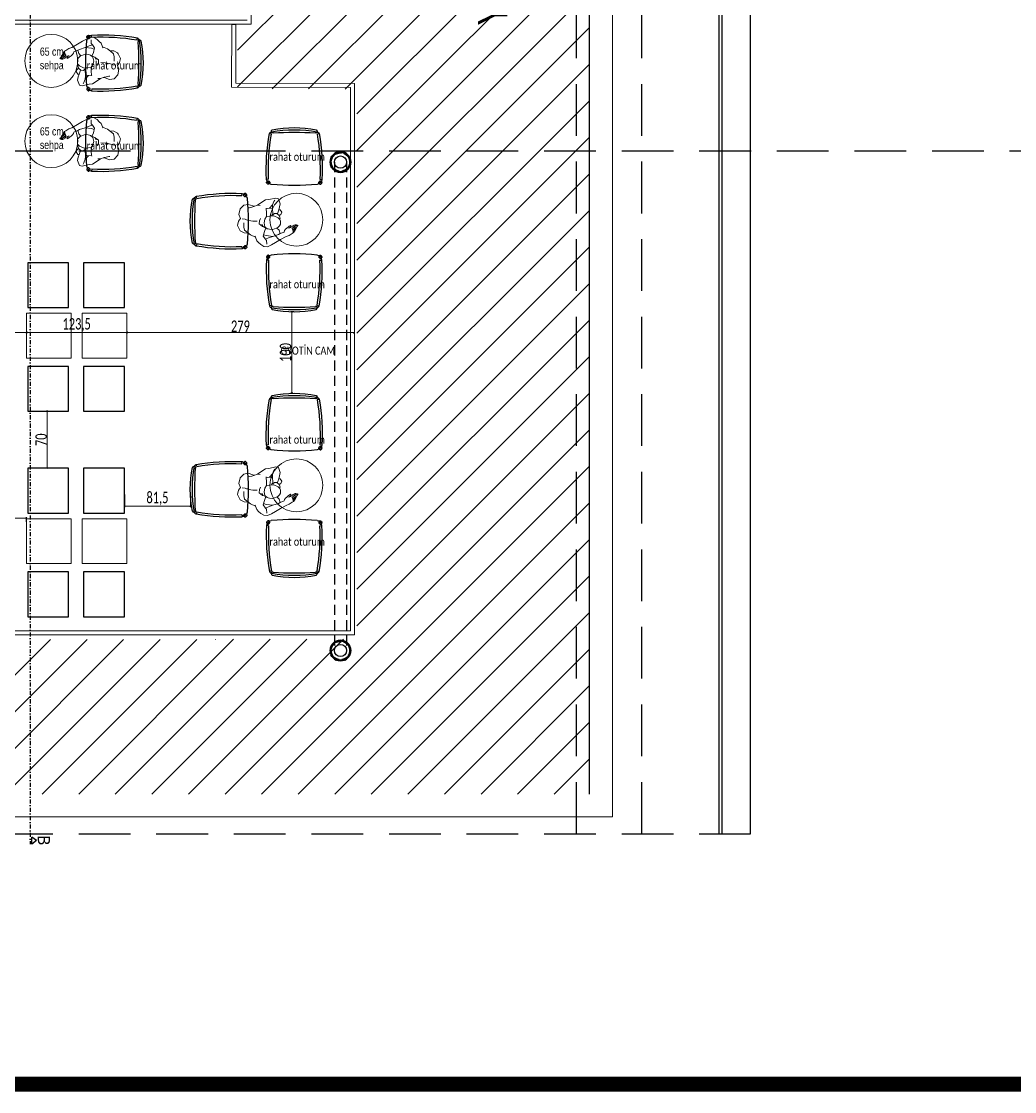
# Model space of a CAD drawing. Header units: millimetres. Extents: x -24 to 530668, y -246875 to -2983.
# Drawn here: x 260699 to 261918, y -108884 to -107569 of the extents above; entities that cross this region are included whole.
import ezdxf

# ---------------------------------------------------------------- set-up
doc = ezdxf.new("R2010")
doc.units = ezdxf.units.MM
doc.header["$PDMODE"] = 2
for name, pattern in [('DASHDOTX2', [50.8, 25.4, -12.7, 0, -12.7]), ('DASHED2', [9.525, 6.35, -3.175]), ('HIDDEN', [0.375, 0.25, -0.125]), ('JIS_02_1.0', [2, 1, -1]), ('X_S_COL_01$0$HIDDEN', [9.525, 6.35, -3.175])]:
    doc.linetypes.add(name, pattern=pattern)
doc.layers.get('0').update_dxf_attribs({"lineweight": 20})
for name, color, linetype, lineweight in [('A-RCON-1', 8, 'Continuous', 5), ('aydınlatma yazı', 1, 'Continuous', 20), ('CAM', 141, 'Continuous', 0), ('t_cam', 132, 'Continuous', 20), ('t_kesitçizgisi', 7, 'DASHDOTX2', 30), ('t_tarama', 253, 'Continuous', 5), ('t_yazı', 23, 'Continuous', 25), ('tefris', 30, 'Continuous', 0), ('tefrişoturum', 59, 'Continuous', 25), ('tefrişyazı', 7, 'Continuous', 20), ('X_S_COL_01$0$SS_COLS_MAIN_E_HIDE', 142, 'X_S_COL_01$0$HIDDEN', 25), ('X_S_COL_01$1$SS_COLS_MAIN_E_SECT', 142, 'Continuous', 50), ('ölçü', 251, 'Continuous', 5)]:
    doc.layers.add(name, color=color, linetype=linetype, lineweight=lineweight)
for name, color, linetype in [('a_circulation_stair_plan', 1, 'Continuous'), ('a_facade cladding_stone_elevation', 43, 'Continuous'), ('a_grid_label_1_1', 9, 'Continuous'), ('a_outline_02', 1, 'Continuous'), ('a_roof cladding_roof tile_hidden', 9, 'JIS_02_1.0'), ('a_structure_steel structure_elevation2', 9, 'Continuous'), ('a_structure_steel structure_plan', 2, 'Continuous')]:
    doc.layers.add(name, color=color, linetype=linetype)
doc.styles.get("Standard").update_dxf_attribs({"font": 'times.ttf', "height": 12})
doc.styles.add('text2', font='calibri.ttf', dxfattribs={"width": 0.8})
doc.styles.add('UBN', font='GOTHIC.TTF', dxfattribs={"width": 0.8})
doc.styles.add('Ölçü50', font='calibri.ttf', dxfattribs={"width": 0.7})
doc.dimstyles.new('olcu10', dxfattribs={"dimtxt": 14, "dimasz": 2, "dimexe": 1.25, "dimexo": 0.625, "dimgap": 0.5, "dimtad": 1, "dimdec": 1, "dimrnd": 0.5, "dimzin": 9, "dimtxsty": 'Ölçü50', "dimblk": 'ARCHTICK', "dimcen": 2, "dimclrd": 256, "dimclre": 256, "dimclrt": 6, "dimazin": 2, "dimtfac": 1, "dimtdec": 1, "dimtix": 1, "dimtmove": 0, "dimatfit": 3, "dimldrblk": 'ARCHTICK', "dimfxl": 1, "dimlwd": -1, "dimarcsym": 0})

# ---------------------------------------------------------------- blocks, each defined once
blk = doc.blocks.new('_ArchTick')
at = {"color": 0, "linetype": 'ByBlock', "const_width": 0.15}
blk.add_lwpolyline([(-0.5, -0.5), (0.5, 0.5)], dxfattribs=at)
blk = doc.blocks.new('*D654')
at = {"layer": 'DEFPOINTS', "color": 0, "transparency": 16777216}
for p in [(261033.8, -107926), (261030.7, -108026.1), (261032.5, -108026.1)]:
    blk.add_point(p, dxfattribs=at)
at = {"layer": 'ölçü', "lineweight": -2, "transparency": 16777216}
for p, q in [((261033.1, -107926), (261029.5, -107926)), ((261031.9, -108026.1), (261029.5, -108026.1))]:
    blk.add_line(p, q, dxfattribs=at)
at = {"layer": 'ölçü', "transparency": 16777216}
blk.add_line((261030.7, -107926), (261030.7, -108026.1), dxfattribs=at)
at = {"layer": 'ölçü', "transparency": 16777216, "xscale": 2, "yscale": 2, "zscale": 2}
for p, rotation in [((261030.7, -107926), 90), ((261030.7, -108026.1), 270)]:
    blk.add_blockref('_ArchTick', p, dxfattribs=dict(at, rotation=rotation))
at = {"layer": 'ölçü', "color": 6, "transparency": 16777216, "insert": (261023.1, -107976), "char_height": 14, "attachment_point": 5, "rotation": 90, "style": 'Ölçü50'}
blk.add_mtext('100', dxfattribs=at)
blk = doc.blocks.new('*D663')
at = {"layer": 'DEFPOINTS', "color": 0, "transparency": 16777216}
for p in [(260704.9, -107949.4), (260619.5, -107955.4), (260704.9, -107951.4)]:
    blk.add_point(p, dxfattribs=at)
at = {"layer": 'ölçü', "lineweight": -2, "transparency": 16777216}
for p, q in [((260619.5, -107954.8), (260619.5, -107950.1)), ((260704.9, -107950), (260704.9, -107952.6))]:
    blk.add_line(p, q, dxfattribs=at)
at = {"layer": 'ölçü', "transparency": 16777216}
blk.add_line((260619.5, -107951.4), (260704.9, -107951.4), dxfattribs=at)
at = {"layer": 'ölçü', "transparency": 16777216, "xscale": 2, "yscale": 2, "zscale": 2, "rotation": 180}
blk.add_blockref('_ArchTick', (260619.5, -107951.4), dxfattribs=at)
at = {"layer": 'ölçü', "transparency": 16777216, "xscale": 2, "yscale": 2, "zscale": 2}
blk.add_blockref('_ArchTick', (260704.9, -107951.4), dxfattribs=at)
at = {"layer": 'ölçü', "color": 6, "transparency": 16777216, "insert": (260662.2, -107942.2), "char_height": 14, "attachment_point": 5, "style": 'Ölçü50'}
blk.add_mtext('85,5', dxfattribs=at)
blk = doc.blocks.new('*D664')
at = {"layer": 'DEFPOINTS', "color": 0, "transparency": 16777216}
for p in [(260704.9, -107949.4), (260828.3, -107949.4), (260828.3, -107951.4)]:
    blk.add_point(p, dxfattribs=at)
at = {"layer": 'ölçü', "lineweight": -2, "transparency": 16777216}
for p, q in [((260704.9, -107950), (260704.9, -107952.6)), ((260828.3, -107950), (260828.3, -107952.6))]:
    blk.add_line(p, q, dxfattribs=at)
at = {"layer": 'ölçü', "transparency": 16777216}
blk.add_line((260704.9, -107951.4), (260828.3, -107951.4), dxfattribs=at)
at = {"layer": 'ölçü', "transparency": 16777216, "xscale": 2, "yscale": 2, "zscale": 2, "rotation": 180}
blk.add_blockref('_ArchTick', (260704.9, -107951.4), dxfattribs=at)
at = {"layer": 'ölçü', "transparency": 16777216, "xscale": 2, "yscale": 2, "zscale": 2}
blk.add_blockref('_ArchTick', (260828.3, -107951.4), dxfattribs=at)
at = {"layer": 'ölçü', "color": 6, "transparency": 16777216, "insert": (260766.6, -107942.2), "char_height": 14, "attachment_point": 5, "style": 'Ölçü50'}
blk.add_mtext('123,5', dxfattribs=at)
blk = doc.blocks.new('*D665')
at = {"layer": 'DEFPOINTS', "color": 0, "transparency": 16777216}
for p in [(260828.3, -107949.4), (261107.1, -107950.7), (261107.1, -107951.4)]:
    blk.add_point(p, dxfattribs=at)
at = {"layer": 'ölçü', "lineweight": -2, "transparency": 16777216}
for p, q in [((260828.3, -107950), (260828.3, -107952.6)), ((261107.1, -107951.3), (261107.1, -107952.6))]:
    blk.add_line(p, q, dxfattribs=at)
at = {"layer": 'ölçü', "transparency": 16777216}
blk.add_line((260828.3, -107951.4), (261107.1, -107951.4), dxfattribs=at)
at = {"layer": 'ölçü', "transparency": 16777216, "xscale": 2, "yscale": 2, "zscale": 2, "rotation": 180}
blk.add_blockref('_ArchTick', (260828.3, -107951.4), dxfattribs=at)
at = {"layer": 'ölçü', "transparency": 16777216, "xscale": 2, "yscale": 2, "zscale": 2}
blk.add_blockref('_ArchTick', (261107.1, -107951.4), dxfattribs=at)
at = {"layer": 'ölçü', "color": 6, "transparency": 16777216, "insert": (260967.7, -107943.7), "char_height": 14, "attachment_point": 5, "style": 'Ölçü50'}
blk.add_mtext('279', dxfattribs=at)
blk = doc.blocks.new('*D668')
at = {"layer": 'DEFPOINTS', "color": 0, "transparency": 16777216}
for p in [(260731.7, -108048.2), (260730.6, -108118.2), (260736.7, -108118.2)]:
    blk.add_point(p, dxfattribs=at)
at = {"layer": 'ölçü', "lineweight": -2, "transparency": 16777216}
for p, q in [((260731.1, -108048.2), (260729.4, -108048.2)), ((260736.1, -108118.2), (260729.4, -108118.2))]:
    blk.add_line(p, q, dxfattribs=at)
at = {"layer": 'ölçü', "transparency": 16777216}
blk.add_line((260730.6, -108048.2), (260730.6, -108118.2), dxfattribs=at)
at = {"layer": 'ölçü', "transparency": 16777216, "xscale": 2, "yscale": 2, "zscale": 2}
for p, rotation in [((260730.6, -108048.2), 90), ((260730.6, -108118.2), 270)]:
    blk.add_blockref('_ArchTick', p, dxfattribs=dict(at, rotation=rotation))
at = {"layer": 'ölçü', "color": 6, "transparency": 16777216, "insert": (260723, -108083.2), "char_height": 14, "attachment_point": 5, "rotation": 90, "style": 'Ölçü50'}
blk.add_mtext('70', dxfattribs=at)
blk = doc.blocks.new('grerg')
at = {"linetype": 'Continuous'}
for p, q in [((572358, 241404.8), (572355.5, 241405.4)), ((572414.1, 241404.8), (572416.5, 241405.4)), ((572354.5, 241349.3), (572352, 241349.1)), ((572417.5, 241349.3), (572420, 241349.1))]:
    blk.add_line(p, q, dxfattribs=at)
at = {"ltscale": 55}
for points in [[(572355.3, 241344), (572354.7, 241343.4, -0.414214), (572353.2, 241343.5), (572352.2, 241344.6, -0.414214), (572352.2, 241346), (572352.9, 241346.6)], [(572416.8, 241344), (572417.4, 241343.4, 0.414214), (572418.8, 241343.5), (572419.8, 241344.6, 0.414214), (572419.8, 241346), (572419.2, 241346.6)]]:
    blk.add_lwpolyline(points, format="xyb", dxfattribs=at)
at = {"linetype": 'HIDDEN', "ltscale": 10}
for points in [[(572352.9, 241346.6), (572353.3, 241347, -0.414214), (572354.8, 241347), (572355.8, 241345.9, -0.414214), (572355.7, 241344.5), (572355.3, 241344)], [(572419.2, 241346.6), (572418.7, 241347, 0.414214), (572417.3, 241347), (572416.3, 241345.9, 0.414214), (572416.3, 241344.5), (572416.8, 241344)]]:
    blk.add_lwpolyline(points, format="xyb", dxfattribs=at)
at = {"linetype": 'Continuous'}
for centre, radius, start, end in [((572606.9, 241361.5), 255.2, 170.0911, 182.7802), ((572607.2, 241361.5), 252.9, 170.1326, 182.7686), ((572359.4, 241403.8), 4.18, 110.9054, 157.091), ((572386, 241238.2), 171.8, 80.5769, 99.4231), ((572363.1, 241407.6), 5.17, 163.1821, 179.3659), ((572340, 241408.9), 17.9, 354.6951, 355.9245), ((572358.8, 241407.3), 0.962, 180.4441, 219.2565), ((572359.5, 241408.3), 1.64, 107.4363, 149.6662), ((572359.5, 241408.3), 1.64, 107.4363, 149.6662), ((572358.8, 241407.2), 0.94, 214.988, 253.9401), ((572359.4, 241413.1), 6.85, 263.4445, 275.1592), ((572386, 241282.9), 129.8, 77.9977, 102.0023), ((572386, 241018.8), 388.3, 86.1547, 93.8453), ((572412.7, 241413.1), 6.85, 264.8408, 276.5555), ((572412.5, 241408.3), 1.64, 30.3338, 72.5637), ((572413.2, 241407.2), 0.94, 286.0599, 325.012), ((572409, 241407.6), 5.17, 0.6341, 16.8179), ((572413.2, 241407.3), 0.962, 320.7435, 359.5559), ((572164.9, 241361.5), 252.9, 357.2314, 9.8674), ((572412.7, 241403.8), 4.18, 22.909, 69.0946), ((572432, 241408.9), 17.9, 184.0755, 185.3049), ((572165.2, 241361.5), 255.2, 357.2198, 9.9089), ((572359.1, 241350.1), 7.17, 187.8853, 259.2176), ((572412.9, 241350.1), 7.17, 280.7824, 352.1147), ((572412.9, 241350.1), 7.17, 280.7824, 352.1147), ((572386, 241628), 286.4, 264.3408, 275.6592)]:
    blk.add_arc(centre, radius, start, end, dxfattribs=at)
blk = doc.blocks.new('dada')
for p, q in [((219967.8, -31810.1), (219965.6, -31815.3)), ((219973.4, -31806.9), (219967.8, -31810.1)), ((219980.5, -31807), (219973.4, -31806.9)), ((219984.7, -31810), (219980.5, -31807)), ((219988.6, -31808.2), (219984.7, -31810)), ((219993.9, -31808.4), (219988.6, -31808.2)), ((219998.9, -31812.3), (219993.9, -31808.4)), ((219964.1, -31826.5), (219966.7, -31822.6)), ((219965.6, -31815.3), (219966.3, -31821)), ((219966.3, -31821), (219966.1, -31823.5)), ((219966.7, -31822.6), (219967.9, -31820.3)), ((219967.9, -31820.3), (219969.4, -31817.1)), ((219969.4, -31817.1), (219969.8, -31816.1)), ((219984.3, -31815.6), (219984.6, -31812.1)), ((219984.6, -31817.3), (219984.3, -31815.6)), ((219984.4, -31825.3), (219984.7, -31822.8)), ((219984.6, -31818.7), (219984.6, -31817.3)), ((219984.6, -31820.5), (219984.6, -31818.7)), ((219984.7, -31822.8), (219984.6, -31820.5)), ((219994, -31816.3), (219988.8, -31815.1)), ((219997.6, -31817.9), (219994, -31816.3)), ((219999.7, -31822.2), (219997.6, -31817.9)), ((219999.7, -31813.2), (219998.9, -31812.3)), ((220000.9, -31818.5), (219999.7, -31813.2)), ((220001.6, -31826.6), (219999.7, -31822.2)), ((220000.2, -31823.1), (220000.9, -31818.5)), ((219955.5, -31834.6), (219954.2, -31838.4)), ((219961.5, -31828.8), (219955.5, -31834.6)), ((219964.1, -31826.5), (219961.5, -31828.8)), ((219963.6, -31829.8), (219964.1, -31826.5)), ((219965.9, -31838.1), (219965, -31837.7)), ((219982, -31833.1), (219978.9, -31834)), ((219985.9, -31833.9), (219982, -31833.1)), ((219983.4, -31830.6), (219984.4, -31825.3)), ((219988.1, -31839.2), (219985.7, -31836.9)), ((219988, -31838.6), (219985.9, -31833.9)), ((220002.8, -31833), (220001.6, -31826.6)), ((220002.9, -31833.1), (220001.9, -31831.9)), ((220006.7, -31835.8), (220002.9, -31833.1)), ((220008.3, -31838.4), (220006.7, -31835.8)), ((219954.2, -31838.4), (219950.3, -31846.2)), ((219950.3, -31846.2), (219950.4, -31849.8)), ((219950.4, -31849.8), (219955.8, -31853.3)), ((219954.9, -31845.1), (219953.1, -31845.6)), ((219959.4, -31844.5), (219954.9, -31845.1)), ((219964.3, -31841.6), (219959.4, -31844.5)), ((219962.8, -31845.2), (219959.4, -31844.5)), ((219970.6, -31847.5), (219962.8, -31845.2)), ((219964.2, -31845.6), (219964.3, -31841.6)), ((219965.9, -31838.1), (219964.3, -31841.6)), ((219970.3, -31839.5), (219965.9, -31838.1)), ((219969.1, -31849.2), (219968.6, -31852.2)), ((219970.6, -31848), (219969.1, -31849.2)), ((219975.3, -31840.4), (219970.3, -31839.5)), ((219971, -31847.2), (219970.6, -31848)), ((219972.2, -31846.3), (219971, -31847.2)), ((219972.2, -31846.3), (219972.9, -31846.5)), ((219972.6, -31847.5), (219972.2, -31849)), ((219972.2, -31849), (219973.4, -31855)), ((219975.1, -31840.7), (219972.6, -31847.5)), ((219978.8, -31839.4), (219975.1, -31840.7)), ((219983.2, -31839.4), (219978.8, -31839.4)), ((219987.6, -31841.5), (219983.2, -31839.4)), ((219989.4, -31844.9), (219987.6, -31841.5)), ((219988.1, -31839.2), (219988, -31838.6)), ((219988.5, -31841.6), (219988.1, -31839.2)), ((219989.1, -31844.1), (219988.5, -31841.6)), ((219993.5, -31842.3), (219988.6, -31843)), ((219988.9, -31851.8), (219989.4, -31847.8)), ((219989.4, -31845.9), (219989.1, -31844.1)), ((219989.4, -31847.8), (219989.4, -31844.9)), ((219999.3, -31842.1), (219993.5, -31842.3)), ((219997, -31853.7), (219997.9, -31845.6)), ((219997, -31853.7), (220000, -31849)), ((219997.9, -31845.6), (219997.6, -31842.2)), ((219999.3, -31842.1), (220002.3, -31845.7)), ((220000, -31849), (220002.3, -31845.7)), ((220002.3, -31845.7), (220003.5, -31847.3)), ((220003.5, -31847.3), (220008, -31848.7)), ((220007.4, -31854.5), (220010.8, -31850.1)), ((220010.1, -31841.6), (220008.3, -31838.4)), ((220011.5, -31845.8), (220010.1, -31841.6)), ((220010.8, -31850.1), (220011.5, -31845.8)), ((220010.8, -31850.1), (220010.8, -31850.1)), ((219955.8, -31853.3), (219959.9, -31853.5)), ((219959.9, -31853.5), (219963.5, -31853.2)), ((219963.2, -31854.8), (219963.4, -31853.2)), ((219965.6, -31857.5), (219963.2, -31854.8)), ((219963.5, -31853.2), (219967.3, -31852.8)), ((219968.5, -31857.1), (219965.6, -31857.5)), ((219967.3, -31852.8), (219968.8, -31852.9)), ((219970.3, -31855.5), (219968.5, -31857.1)), ((219968.6, -31852.2), (219970.2, -31855.4)), ((219968.6, -31852.2), (219968.6, -31852.2)), ((219970.2, -31855.4), (219972, -31856.6)), ((219972, -31856.6), (219973.4, -31857.2)), ((219973.4, -31855), (219974.9, -31857.4)), ((219973.4, -31857.2), (219974.3, -31857.1)), ((219974.3, -31857.1), (219974, -31855.9)), ((219974.9, -31857.4), (219976.6, -31858.5)), ((219976.6, -31858.5), (219980.3, -31859.2)), ((219980.3, -31859.2), (219982.4, -31858.8)), ((219982.4, -31858.8), (219985.1, -31857.1)), ((219985.1, -31857.1), (219988.9, -31851.8)), ((219985.8, -31856.2), (219987.9, -31859.4)), ((219987.9, -31859.4), (219991.6, -31861.6)), ((219988.6, -31865.9), (219991.6, -31861.6)), ((219991.6, -31861.6), (219993.2, -31859.7)), ((219993.2, -31859.7), (219997, -31853.7)), ((219993.3, -31869.5), (219998.7, -31863.7)), ((219998.7, -31863.7), (220003.7, -31858.5)), ((220003.7, -31858.5), (220007.4, -31854.5)), ((219976.3, -31878.1), (219976.7, -31876.9)), ((219976.7, -31876.9), (219977.5, -31876.1)), ((219977.5, -31876.1), (219978.5, -31875)), ((219978.7, -31877), (219977.9, -31877.8)), ((219978.1, -31877.9), (219979, -31877.2)), ((219978.5, -31875), (219979.2, -31874.4)), ((219980.1, -31875.8), (219978.7, -31877)), ((219980.1, -31870.4), (219978.8, -31871.8)), ((219978.8, -31871.8), (219978.9, -31872.1)), ((219978.9, -31872.1), (219979.2, -31872.2)), ((219979, -31877.2), (219980.3, -31876.2)), ((219979.2, -31872.2), (219981.2, -31871.8)), ((219979.2, -31874.4), (219980.3, -31873.4)), ((219981, -31869.8), (219980.1, -31870.4)), ((219982.1, -31874.4), (219980.1, -31875.8)), ((219980.3, -31873.4), (219981.5, -31872.2)), ((219980.3, -31876.2), (219981.3, -31875.3)), ((219983.2, -31868.1), (219981, -31869.8)), ((219982.2, -31876.8), (219981, -31877.7)), ((219981.2, -31871.8), (219982.2, -31871.3)), ((219983.5, -31877.4), (219981.2, -31878.6)), ((219981.3, -31875.3), (219982.2, -31874.6)), ((219981.5, -31872.2), (219982.2, -31871.3)), ((219982.2, -31874.6), (219982.1, -31874.4)), ((219982.2, -31871.3), (219982.7, -31870.2)), ((219982.2, -31874.6), (219983.9, -31875.9)), ((219982.2, -31876.8), (219983.9, -31875.9)), ((219984.9, -31866.8), (219983.2, -31868.1)), ((219985.2, -31876.8), (219983.5, -31877.4)), ((219983.9, -31875.9), (219986.7, -31877.1)), ((219986.7, -31877.1), (219984.3, -31878.3)), ((219986.8, -31865.9), (219984.9, -31866.8)), ((219986, -31876.8), (219985.2, -31876.8)), ((219987.9, -31875.9), (219986.7, -31877.1)), ((219988.6, -31865.9), (219986.8, -31865.9)), ((219991.2, -31872.7), (219987.9, -31875.9)), ((219993.3, -31869.5), (219991.2, -31872.7)), ((219976.4, -31878.4), (219976.3, -31878.1)), ((219976.8, -31878.5), (219976.4, -31878.4)), ((219976.5, -31879.8), (219978.1, -31877.9)), ((219976.6, -31880.4), (219976.5, -31879.8)), ((219976.9, -31880.6), (219976.6, -31880.4)), ((219977.9, -31877.8), (219976.8, -31878.5)), ((219979.2, -31879.3), (219976.9, -31880.6)), ((219981, -31877.7), (219979.2, -31879.3)), ((219981.2, -31878.6), (219979.2, -31879.3)), ((219979.4, -31879.5), (219979.2, -31879.3)), ((219981, -31879.2), (219979.4, -31879.5)), ((219984.3, -31878.3), (219981, -31879.2))]:
    blk.add_line(p, q)
blk = doc.blocks.new('*D637')
at = {"layer": 'DEFPOINTS', "color": 0, "transparency": 16777216}
for p in [(260825.2, -108149.8), (260906.5, -108151.7), (260906.5, -108164.6)]:
    blk.add_point(p, dxfattribs=at)
at = {"layer": 'ölçü', "lineweight": -2, "transparency": 16777216}
for p, q in [((260825.2, -108150.4), (260825.2, -108165.9)), ((260906.5, -108152.3), (260906.5, -108165.9))]:
    blk.add_line(p, q, dxfattribs=at)
at = {"layer": 'ölçü', "transparency": 16777216}
blk.add_line((260825.2, -108164.6), (260906.5, -108164.6), dxfattribs=at)
at = {"layer": 'ölçü', "transparency": 16777216, "xscale": 2, "yscale": 2, "zscale": 2, "rotation": 180}
blk.add_blockref('_ArchTick', (260825.2, -108164.6), dxfattribs=at)
at = {"layer": 'ölçü', "transparency": 16777216, "xscale": 2, "yscale": 2, "zscale": 2}
blk.add_blockref('_ArchTick', (260906.5, -108164.6), dxfattribs=at)
at = {"layer": 'ölçü', "color": 6, "transparency": 16777216, "insert": (260865.8, -108155.5), "char_height": 14, "attachment_point": 5, "style": 'Ölçü50'}
blk.add_mtext('81,5', dxfattribs=at)
blk = doc.blocks.new('*D625')
at = {"layer": 'DEFPOINTS', "color": 0, "transparency": 16777216}
for p in [(260619.5, -108184.5), (260704.9, -108179.6), (260704.9, -108184.5)]:
    blk.add_point(p, dxfattribs=at)
at = {"layer": 'ölçü', "lineweight": -2, "transparency": 16777216}
for p, q in [((260619.5, -108183.9), (260619.5, -108178.4)), ((260704.9, -108183.9), (260704.9, -108178.4))]:
    blk.add_line(p, q, dxfattribs=at)
at = {"layer": 'ölçü', "transparency": 16777216}
blk.add_line((260619.5, -108179.6), (260704.9, -108179.6), dxfattribs=at)
at = {"layer": 'ölçü', "transparency": 16777216, "xscale": 2, "yscale": 2, "zscale": 2, "rotation": 180}
blk.add_blockref('_ArchTick', (260619.5, -108179.6), dxfattribs=at)
at = {"layer": 'ölçü', "transparency": 16777216, "xscale": 2, "yscale": 2, "zscale": 2}
blk.add_blockref('_ArchTick', (260704.9, -108179.6), dxfattribs=at)
at = {"layer": 'ölçü', "color": 6, "transparency": 16777216, "insert": (260662.2, -108170.5), "char_height": 14, "attachment_point": 5, "style": 'Ölçü50'}
blk.add_mtext('85,5', dxfattribs=at)
blk = doc.blocks.new('KAYARK')
at = {"layer": 'CAM', "elevation": 0}
for points in [[(260279.2, -107567.6), (260279.2, -107572.6)], [(260975.8, -107567.6), (260464.2, -107567.6)]]:
    blk.add_lwpolyline(points, dxfattribs=at)
at = {"layer": 't_cam'}
for p, q in [((260279.2, -107567.6, 0), (259762.7, -107567.6, 0)), ((260975.8, -107567.6, 0), (260459.2, -107567.6, 0)), ((260464.2, -107572.6, 0), (260459.2, -107572.6, 0))]:
    blk.add_line(p, q, dxfattribs=at)
at = {"layer": 't_cam', "elevation": 0}
for points in [[(260269.5, -107559.5), (260269.5, -107564.5), (260359.5, -107564.5), (260334.7, -107564.5)], [(260269.5, -107559.5), (260359.5, -107559.5)], [(260359.5, -107564.5), (260359.5, -107559.5)], [(260385.8, -107559.5), (260385.8, -107564.5), (260475.8, -107564.5), (260451, -107564.5)], [(260385.8, -107559.5), (260475.8, -107559.5)], [(260475.8, -107564.5), (260475.8, -107559.5)], [(259757.7, -107572.6), (260279.2, -107572.6)], [(260464.2, -107572.6), (260980.8, -107572.6)]]:
    blk.add_lwpolyline(points, dxfattribs=at)
at = {"layer": 't_cam'}
blk.add_lwpolyline([(260459.2, -107567.6), (260459.2, -107572.6)], dxfattribs=at)

msp = doc.modelspace()

# ---------------------------------------------------------------- hatches: boundary and pattern name
at = {"layer": 'a_structure_steel structure_elevation2', "true_color": 0xed1f24}
h = msp.add_hatch(dxfattribs=at)
h.set_pattern_fill('ANSI31', color=240, scale=10)
h.set_pattern_definition([(45, (232235.527, -121067.09), (-22.45064, 22.45064), [])])
h.paths.add_polyline_path([(259345.868, -107734.591), (259774.227, -107734.591), (259774.227, -108329.866), (261110.632, -108328.069), (261110.632, -107652.436), (260964.227, -107652.136), (260964.227, -107572.559), (260980.754, -107572.559), (260978.447, -107375.042), (261169.756, -107372.558), (261167.444, -106810.858), (261521.984, -106811.301), (261521.984, -107011.08), (261396.266, -107011.08), (261396.266, -107884.554), (261396.266, -108518.316), (259345.868, -108518.316)])
h = msp.add_hatch(dxfattribs=at)
h.set_pattern_fill('ANSI31', color=240, scale=10)
h.set_pattern_definition([(45, (232235.527, -121067.09), (-22.45064, 22.45064), [])])
h.paths.add_polyline_path([(259345.868, -107734.591), (259774.227, -107734.591), (259774.227, -108329.866), (261110.632, -108328.069), (261110.632, -107652.436), (260964.227, -107652.136), (260964.227, -107572.559), (260980.754, -107572.559), (260978.447, -107375.042), (261169.756, -107372.558), (261167.444, -106810.858), (261521.984, -106811.301), (261521.984, -107011.08), (261396.266, -107011.08), (261396.266, -107884.554), (261396.266, -108518.316), (259345.868, -108518.316)])

# ---------------------------------------------------------------- linework, layer by layer
at = {"color": 252, "const_width": 18.492, "elevation": 0}
msp.add_lwpolyline([(257052.561, -108874.598), (257052.561, -105051.157), (263229.562, -105051.157), (263229.562, -108874.598)], close=True, dxfattribs=at)
at = {"layer": 'a_circulation_stair_plan'}
msp.add_line((261396.266, -108518.316, -17966.195), (261396.266, -107011.08, 0.639), dxfattribs=at)
at = {"layer": 'a_facade cladding_stone_elevation'}
for p, q in [((261554.967, -107098.626, -17966.192), (261554.967, -108567.091, -17966.192)), ((261558.967, -107101.666, -17966.192), (261558.967, -108567.091, -17966.192)), ((261593.785, -108567.091, -17966.296), (261593.785, -107124.4, -17967.501))]:
    msp.add_line(p, q, dxfattribs=at)
at = {"layer": 'a_grid_label_1_1', "linetype": 'DASHED2', "ltscale": 10}
for p, q in [((261380.527, -108567.091, -17966.192), (261380.527, -105304.828, -17966.192)), ((261460.527, -108567.091, -17966.192), (261460.527, -105304.828, -17966.192)), ((258864.135, -107728.091, -17966.192), (262131.929, -107728.091, -17966.192)), ((258864.135, -108567.091, -17966.192), (261593.785, -108567.091, -17966.192))]:
    msp.add_line(p, q, dxfattribs=at)
at = {"layer": 'a_outline_02'}
msp.add_line((260957.086, -107572.559, -0.008), (260957.086, -107573.026), dxfattribs=at)
at = {"layer": 'a_outline_02', "elevation": -0.008}
msp.add_lwpolyline([(260957.086, -107572.559), (260962.086, -107572.559)], dxfattribs=at)
at = {"layer": 'a_roof cladding_roof tile_hidden', "linetype": 'HIDDEN', "ltscale": 50}
for points in [[(261083.027, -107742.091), (261083.027, -108342.091)], [(261098.027, -107742.091), (261098.027, -108342.091)]]:
    msp.add_lwpolyline(points, dxfattribs=at)
at = {"layer": 'a_structure_steel structure_plan'}
for centre in [(261090.527, -107742.091), (261090.527, -108342.091)]:
    msp.add_circle(centre, 7.5, dxfattribs=at)
at = {"layer": 'CAM'}
for p, q in [((260957.086, -107572.549, -0.008), (260956.927, -107650.241, -0.008)), ((260962.086, -107572.559, -0.008), (260961.937, -107645.251, -0.008)), ((260961.937, -107645.251, -0.008), (261107.676, -107645.549, -0.008)), ((261107.676, -107645.549, -0.008), (261107.676, -108322.979, -0.008)), ((260956.927, -107650.241, -0.008), (261102.676, -107650.539, -0.008)), ((261102.676, -107650.539, -0.008), (261102.676, -108317.979, -0.008)), ((261107.676, -108322.979, -0.008), (259767.676, -108322.979, -0.008)), ((261102.676, -108317.979, -0.008), (259772.676, -108317.979, -0.008))]:
    msp.add_line(p, q, dxfattribs=at)
at = {"layer": 'CAM', "elevation": 0}
msp.add_lwpolyline([(260980.754, -107572.559), (260980.754, -107368.156)], dxfattribs=at)
at = {"layer": 'CAM'}
msp.add_lwpolyline([(260936.786, -108328.39), (260937.086, -108328.39)], dxfattribs=at)
at = {"layer": 't_kesitçizgisi', "ltscale": 0.2}
msp.add_line((260709.4, -105857.384, 0), (260709.4, -108580.072, 0), dxfattribs=at)
at = {"layer": 't_kesitçizgisi'}
for p, q in [((260717.304, -108575.597), (260711.672, -108571.371)), ((260711.672, -108579.823), (260711.672, -108571.371)), ((260717.304, -108575.597), (260711.672, -108579.823))]:
    msp.add_line(p, q, dxfattribs=at)
at = {"layer": 't_tarama'}
msp.add_line((261424.477, -108546.541, -17966.834), (259299.568, -108546.541, -17966.834), dxfattribs=at)
at = {"layer": 't_tarama', "elevation": -17966.834}
msp.add_lwpolyline([(261424.477, -108546.541), (261424.477, -105903.937)], dxfattribs=at)
at = {"layer": 'tefris', "linetype": 'Continuous'}
for points in [[(260704.904, -107927.889), (260704.904, -107982.889), (260759.904, -107982.889), (260759.904, -107927.889), (260704.904, -107927.889)], [(260773.313, -107927.889), (260773.313, -107982.889), (260828.313, -107982.889), (260828.313, -107927.889), (260773.313, -107927.889)], [(260704.904, -108180.223), (260704.904, -108235.223), (260759.904, -108235.223), (260759.904, -108180.223), (260704.904, -108180.223)], [(260773.313, -108180.223), (260773.313, -108235.223), (260828.313, -108235.223), (260828.313, -108180.223), (260773.313, -108180.223)]]:
    msp.add_lwpolyline(points, dxfattribs=at)
for centre in [(260735.491, -107617.847), (260735.491, -107716.462), (261036.417, -107812.907), (261036.417, -108139.146)]:
    msp.add_circle(centre, 32.5, dxfattribs=at)
at = {"layer": 'tefrişoturum'}
for points in [[(260706.748, -107865.849), (260706.748, -107920.849), (260756.748, -107920.849), (260756.748, -107865.849)], [(260775.157, -107865.849), (260775.157, -107920.849), (260825.157, -107920.849), (260825.157, -107865.849)], [(260706.748, -107993.223), (260706.748, -108048.223), (260756.748, -108048.223), (260756.748, -107993.223)], [(260775.157, -107993.223), (260775.157, -108048.223), (260825.157, -108048.223), (260825.157, -107993.223)], [(260706.748, -108118.183), (260706.748, -108173.183), (260756.748, -108173.183), (260756.748, -108118.183)], [(260775.157, -108118.183), (260775.157, -108173.183), (260825.157, -108173.183), (260825.157, -108118.183)], [(260706.748, -108245.557), (260706.748, -108300.557), (260756.748, -108300.557), (260756.748, -108245.557)], [(260775.157, -108245.557), (260775.157, -108300.557), (260825.157, -108300.557), (260825.157, -108245.557)]]:
    msp.add_lwpolyline(points, close=True, dxfattribs=at)
at = {"layer": 'X_S_COL_01$0$SS_COLS_MAIN_E_HIDE'}
for centre in [(261090.527, -107742.091), (261090.527, -108342.091)]:
    msp.add_circle(centre, 11.225, dxfattribs=at)
at = {"layer": 'X_S_COL_01$1$SS_COLS_MAIN_E_SECT'}
for centre in [(261090.527, -107742.091), (261090.527, -108342.091)]:
    msp.add_circle(centre, 12.225, dxfattribs=at)

# ---------------------------------------------------------------- block references
at = {"layer": 'A-RCON-1', "xscale": -1}
for p, rotation in [((241188.719, -329027.727), 256.7058778140276), ((241188.719, -329126.342), 256.7058778140276), ((280595.713, 113592.962), 76.70587781402766), ((280595.713, 113262.67), 76.70587781402766)]:
    msp.add_blockref('dada', p, dxfattribs=dict(at, rotation=rotation))
at = {"layer": 'aydınlatma yazı', "color": 2}
msp.add_blockref('KAYARK', (0, 0), dxfattribs=at)
at = {"layer": 'tefrişoturum'}
for p, rotation in [((19435.902, 464765.527), 270), ((19435.902, 464666.912), 270), ((833419.792, 133486.682), 180), ((833419.792, 133160.443), 180)]:
    msp.add_blockref('grerg', p, dxfattribs=dict(at, rotation=rotation))
at = {"layer": 'tefrişoturum', "xscale": -1}
for p in [(833419.792, -349112.496), (833419.792, -349438.735)]:
    msp.add_blockref('grerg', p, dxfattribs=at)
at = {"layer": 'tefrişoturum', "xscale": -1, "rotation": 90}
for p in [(502318.824, 464571.361), (502318.824, 464241.954)]:
    msp.add_blockref('grerg', p, dxfattribs=at)

# ---------------------------------------------------------------- texts
at = {"layer": 'a_structure_steel structure_elevation2', "color": 240, "true_color": 0xed1f24, "insert": (261259.229, -107574.551, -0.005), "char_height": 36, "width": 518.45457, "attachment_point": 1, "rotation": 90}
msp.add_mtext('{\\fArial|b0|i0|c162|p34;\\W0.8;YANGIN KAÇIŞ ROTASI}', dxfattribs=at)
at = {"layer": 't_yazı', "color": 1, "insert": (260718.935, -108581.331, 0), "char_height": 15, "width": 84.41262, "attachment_point": 9, "rotation": 270, "style": 'Ölçü50'}
msp.add_mtext('{\\fLucida Sans Unicode|b0|i0|c162|p34;\\W1;B}', dxfattribs=at)
at = {"layer": 'tefrişyazı', "char_height": 10, "attachment_point": 1}
for s, insert, style in [('65 cm \\Psehpa', (260721.463, -107601.428), 'UBN'), ('rahat oturum', (260778.839, -107618.32, -0.061), 'text2'), ('65 cm \\Psehpa', (260721.463, -107699.373), 'UBN'), ('rahat oturum', (260778.839, -107716.935, -0.061), 'text2'), ('rahat oturum', (261003.397, -107730.565, -0.061), 'text2'), ('rahat oturum', (261003.397, -107887.164, -0.061), 'text2'), ('GYOTİN CAM', (261017.08, -107968.683, 0), 'text2'), ('rahat oturum', (261003.397, -108077.957, -0.061), 'text2'), ('rahat oturum', (261003.397, -108203.28, -0.061), 'text2')]:
    msp.add_mtext_dynamic_manual_height_columns(s, width=246.36665, gutter_width=1, heights=[0], dxfattribs=dict(at, insert=insert, style=style))

# ---------------------------------------------------------------- dimensions: what is measured, and where the dimension line sits
at = {"layer": 'ölçü'}
for base, p1, p2, picture, middle in [((260704.904, -107951.353), (260619.506, -107955.389), (260704.904, -107949.398), '*D663', (260662.205, -107942.221)), ((260828.313, -107951.353), (260704.904, -107949.398), (260828.313, -107949.398), '*D664', (260766.609, -107942.221)), ((261107.086, -107951.353), (260828.313, -107949.398), (261107.086, -107950.708), '*D665', (260967.7, -107943.68)), ((260906.522, -108164.608), (260825.157, -108149.777), (260906.522, -108151.686), '*D637', (260865.84, -108155.477)), ((260704.904, -108179.643), (260619.506, -108184.498), (260704.904, -108184.498), '*D625', (260662.205, -108170.511))]:
    dim = msp.add_linear_dim(base=base, p1=p1, p2=p2, dimstyle='olcu10', override={"dimtmove": 1}, dxfattribs=at)
    dim.commit()
    dim.dimension.update_dxf_attribs({"geometry": picture, "text_midpoint": middle})
dim = msp.add_linear_dim(base=(261030.732, -108026.084), p1=(261033.768, -107925.976), p2=(261032.511, -108026.084), angle=90, dimstyle='olcu10', dxfattribs=at)
dim.commit()
dim.dimension.update_dxf_attribs({"geometry": '*D654', "text_midpoint": (261023.059, -107976.03)})
dim = msp.add_linear_dim(base=(260730.646, -108118.183), p1=(260731.748, -108048.223), p2=(260736.701, -108118.183), angle=90, dimstyle='olcu10', override={"dimtmove": 1}, dxfattribs=at)
dim.commit()
dim.dimension.update_dxf_attribs({"geometry": '*D668', "text_midpoint": (260722.974, -108083.203)})

doc.saveas('drawing.dxf')
